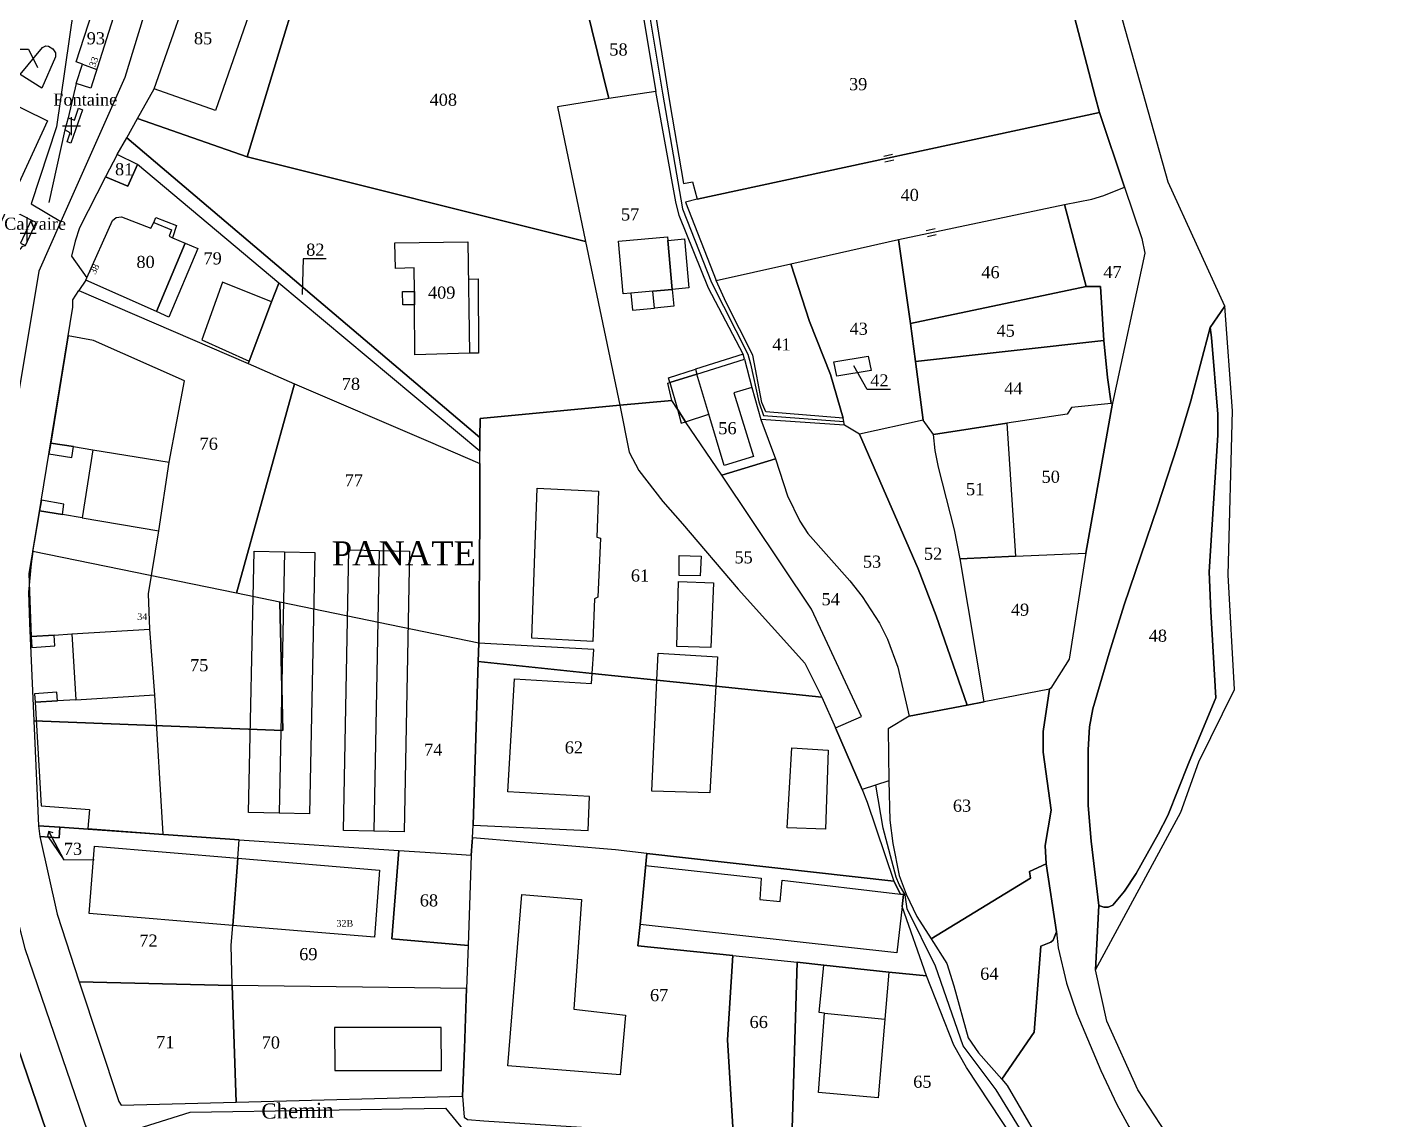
# Model space of a CAD drawing. Extents: x 1206848 to 1207690, y 6153902 to 6154624.
# Drawn here: x 1207353.8 to 1207580.2, y 6154155.1 to 6154335.7 of the extents above; entities that cross this region are included whole.
import ezdxf

# ---------------------------------------------------------------- set-up
doc = ezdxf.new("R2010")
doc.units = 0
doc.linetypes.add('CONTINU', pattern=[0])
doc.layers.get('0').update_dxf_attribs({"linetype": 'CONTINU'})
for name, color, linetype in [('1LIEUDIT', 7, 'CONTINU'), ('1PARCELLE', 7, 'CONTINU'), ('1SECTION', 7, 'CONTINU'), ('1SUBDSECT', 7, 'CONTINU'), ('1TRONFLUV', 7, 'CONTINU'), ('1TROUPARCELLE', 7, 'CONTINU'), ('1ZONCOMM', 7, 'CONTINU'), ('3BATIDUR', 7, 'CONTINU'), ('3BATILEGER', 7, 'CONTINU'), ('3CALVAIRE', 7, 'CONTINU'), ('3FISCLINE', 7, 'CONTINUOUS'), ('3FISCLINETEX', 7, 'CONTINUOUS'), ('3FLECHEPAR', 7, 'CONTINU'), ('3LIEUDITTEX', 7, 'CONTINU'), ('3MURMI', 7, 'CONTINU'), ('3NUMVOIE', 7, 'CONTINU'), ('3PARCELLETEX', 7, 'CONTINU'), ('3SENTIER', 7, 'CONTINU'), ('3SENTIERTEX', 7, 'CONTINU'), ('3TOPOLINE', 7, 'CONTINU'), ('3ZONCOMMTEX', 7, 'CONTINU')]:
    doc.layers.add(name, color=color, linetype=linetype)
doc.styles.get("Standard").update_dxf_attribs({"font": 'Times New Roman'})

# ---------------------------------------------------------------- blocks, each defined once
blk = doc.blocks.new('DETATOPO')
for points in [[(-1.5, 0), (1.5, 0)], [(0, -1.5), (0, 1.5)]]:
    blk.add_lwpolyline(points)
blk = doc.blocks.new('MURMI')
for p, q in [((-0.75, 0.5), (0.75, 0.5)), ((-0.75, -0.5), (0.75, -0.5))]:
    blk.add_line(p, q)

msp = doc.modelspace()

# ---------------------------------------------------------------- linework, layer by layer
at = {"layer": '1LIEUDIT'}
for points in [[(1207543.01, 6154151.44), (1207537.41, 6154160.02), (1207532.27, 6154171.38), (1207530.41, 6154179.86), (1207544.51, 6154205.92), (1207547.48, 6154214.25), (1207553.36, 6154226.24), (1207552.35, 6154245.16), (1207553.06, 6154272.31), (1207551.75, 6154289.59), (1207542.43, 6154310.09), (1207533.02, 6154343.46)], [(1207360.4, 6154143), (1207356.17, 6154155.43), (1207346.54, 6154183.34)], [(1207346.54, 6154183.34), (1207356.17, 6154155.43), (1207360.4, 6154143)]]:
    msp.add_lwpolyline(points, dxfattribs=at)
at = {"layer": '1PARCELLE'}
for points in [[(1207449.9, 6154323.89), (1207441.44, 6154322.55), (1207446.04, 6154300.28), (1207390.1, 6154314.26), (1207399.03, 6154343.63), (1207389.1, 6154347.1), (1207389.4, 6154349.42), (1207426.68, 6154342.54), (1207437.6, 6154338.3), (1207446.14, 6154339.15), (1207449.9, 6154323.89)], [(1207389.1, 6154347.1), (1207399.03, 6154343.63), (1207390.1, 6154314.26), (1207371.96, 6154320.62), (1207374.75, 6154325.5), (1207382.31, 6154347.07), (1207384.34, 6154346.39), (1207388.83, 6154345.73), (1207389.1, 6154347.1)], [(1207523.76, 6154342.93), (1207519.75, 6154342.75), (1207510.16, 6154342.91), (1207509.78, 6154342.38), (1207502.93, 6154342.17), (1207491.98, 6154341.7), (1207492.36, 6154338.58), (1207487.02, 6154338.88), (1207486.78, 6154341.5), (1207469.87, 6154340.87), (1207463.17, 6154340.03), (1207458.32, 6154339.44), (1207457.36, 6154339.51), (1207459.98, 6154323.09), (1207462.25, 6154309.87), (1207463.77, 6154310.12), (1207464.5, 6154307.25), (1207531.05, 6154321.58), (1207530.31, 6154324.22), (1207526.53, 6154338.85), (1207523.76, 6154342.93)], [(1207364.27, 6154325.61), (1207361.84, 6154326.4), (1207362.88, 6154329.59), (1207361.81, 6154329.98), (1207364.52, 6154338.29), (1207367.94, 6154337.26), (1207364.27, 6154325.61)], [(1207457.7, 6154325.09), (1207449.9, 6154323.89), (1207446.14, 6154339.15), (1207455.45, 6154338.55), (1207457.7, 6154325.09)], [(1207358.41, 6154330.78), (1207356.16, 6154325.62), (1207352.57, 6154327.9), (1207356.24, 6154332.37), (1207356.81, 6154332.62), (1207357.26, 6154332.59), (1207357.96, 6154332.1), (1207358.39, 6154331.46), (1207358.41, 6154330.78)], [(1207350.46, 6154305.87), (1207344.96, 6154308.47), (1207341.2, 6154310.04), (1207339.03, 6154310.94), (1207341.29, 6154313.93), (1207338.71, 6154314.99), (1207340.21, 6154316.28), (1207339.32, 6154317.52), (1207343.91, 6154321.1), (1207344.11, 6154320.91), (1207347.32, 6154324.99), (1207348.34, 6154324.51), (1207349.12, 6154324.12), (1207357.08, 6154320.24), (1207350.46, 6154305.87)], [(1207460.31, 6154274.02), (1207459.69, 6154276.86), (1207459.98, 6154276.95), (1207464.47, 6154278.36), (1207472.32, 6154280.81), (1207472.1, 6154281.63), (1207466.4, 6154292.59), (1207461.57, 6154304.56), (1207460.99, 6154306.86), (1207457.7, 6154325.09), (1207449.9, 6154323.89), (1207441.44, 6154322.55), (1207446.04, 6154300.28), (1207451.74, 6154273.24), (1207460.31, 6154274.02)], [(1207446.04, 6154300.28), (1207451.74, 6154273.24), (1207428.63, 6154271), (1207428.61, 6154267.9), (1207370.19, 6154317.43), (1207371.96, 6154320.62), (1207390.1, 6154314.26), (1207446.04, 6154300.28)], [(1207531.05, 6154321.58), (1207464.5, 6154307.25), (1207462.59, 6154306.78), (1207467.67, 6154293.84), (1207479.99, 6154296.58), (1207497.79, 6154300.62), (1207525.28, 6154306.4), (1207529.78, 6154307.3), (1207531.76, 6154307.88), (1207535.2, 6154309.26), (1207531.05, 6154321.58)], [(1207370.19, 6154317.43), (1207428.61, 6154267.9), (1207428.59, 6154265.63), (1207395.35, 6154293.41), (1207371.98, 6154313), (1207368.6, 6154314.64), (1207370.19, 6154317.43)], [(1207371.98, 6154313), (1207368.6, 6154314.64), (1207366.66, 6154310.98), (1207370.39, 6154309.44), (1207371.98, 6154313)], [(1207395.35, 6154293.41), (1207371.98, 6154313), (1207370.39, 6154309.44), (1207366.66, 6154310.98), (1207362.41, 6154302.53), (1207361.65, 6154300.33), (1207361.05, 6154297.86), (1207363.6, 6154294.25), (1207367.86, 6154303.77), (1207368.43, 6154304.24), (1207369.31, 6154304.35), (1207374.17, 6154302.48), (1207374.67, 6154303.44), (1207375.02, 6154304.27), (1207378.41, 6154302.91), (1207377.79, 6154300.91), (1207379.87, 6154300.02), (1207375.12, 6154288.69), (1207363.43, 6154293.86), (1207362.25, 6154292.16), (1207390.26, 6154280.09), (1207390.43, 6154280.51), (1207394.14, 6154290.31), (1207395.35, 6154293.41)], [(1207525.28, 6154306.4), (1207529.78, 6154307.3), (1207531.76, 6154307.88), (1207535.2, 6154309.26), (1207538.06, 6154300.79), (1207538.55, 6154298.34), (1207533.2, 6154273.53), (1207533, 6154273.51), (1207532.4, 6154277.79), (1207531.79, 6154283.91), (1207531.2, 6154292.82), (1207528.87, 6154292.85), (1207525.28, 6154306.4)], [(1207328.56, 6154294.66), (1207347.49, 6154286.17), (1207348.04, 6154289.64), (1207348.5, 6154291.51), (1207349.86, 6154294.93), (1207351.49, 6154297.75), (1207353.01, 6154299.49), (1207353.45, 6154299.62), (1207355.22, 6154303.43), (1207354.4, 6154303.82), (1207350.46, 6154305.87), (1207343.88, 6154291.58), (1207334.33, 6154295.87), (1207336.88, 6154301.18), (1207334.16, 6154302.31), (1207334.02, 6154301.97), (1207333.3, 6154302.29), (1207332.39, 6154302.99), (1207328.56, 6154294.66)], [(1207363.6, 6154294.25), (1207367.86, 6154303.77), (1207368.43, 6154304.24), (1207369.31, 6154304.35), (1207374.17, 6154302.48), (1207374.67, 6154303.44), (1207375.02, 6154304.27), (1207378.41, 6154302.91), (1207377.79, 6154300.91), (1207379.87, 6154300.02), (1207375.12, 6154288.69), (1207363.43, 6154293.86), (1207363.6, 6154294.25)], [(1207497.79, 6154300.62), (1207525.28, 6154306.4), (1207528.87, 6154292.85), (1207499.77, 6154286.72), (1207497.79, 6154300.62)], [(1207488.89, 6154269.9), (1207488.69, 6154271.1), (1207486.58, 6154278.27), (1207483.09, 6154287.08), (1207479.99, 6154296.58), (1207497.79, 6154300.62), (1207499.77, 6154286.72), (1207500.6, 6154280.46), (1207501.91, 6154270.77), (1207491.38, 6154268.44), (1207488.89, 6154269.9)], [(1207467.67, 6154293.84), (1207479.99, 6154296.58), (1207483.09, 6154287.08), (1207486.58, 6154278.27), (1207488.69, 6154271.1), (1207475.85, 6154272.1), (1207475.23, 6154273.64), (1207473.75, 6154281.48), (1207469.34, 6154290.22), (1207467.67, 6154293.84)], [(1207428.59, 6154265.63), (1207395.35, 6154293.41), (1207394.14, 6154290.31), (1207390.43, 6154280.51), (1207390.26, 6154280.09), (1207397.91, 6154276.77), (1207420.04, 6154267.29), (1207428.58, 6154263.57), (1207428.59, 6154265.63)], [(1207362.25, 6154292.16), (1207390.26, 6154280.09), (1207397.91, 6154276.77), (1207388.32, 6154242.16), (1207354.66, 6154249.02), (1207356.06, 6154257.36), (1207361.29, 6154289.41), (1207361.3, 6154290.64), (1207362.25, 6154292.16)], [(1207528.87, 6154292.85), (1207531.2, 6154292.82), (1207531.79, 6154283.91), (1207500.6, 6154280.46), (1207499.77, 6154286.72), (1207528.87, 6154292.85)], [(1207531.79, 6154283.91), (1207532.4, 6154277.79), (1207533, 6154273.51), (1207526.42, 6154272.82), (1207525.73, 6154271.76), (1207515.72, 6154270.23), (1207503.58, 6154268.38), (1207501.91, 6154270.77), (1207500.6, 6154280.46), (1207531.79, 6154283.91)], [(1207549.56, 6154284.42), (1207549.34, 6154286.07), (1207546.16, 6154273.95), (1207543.91, 6154266.38), (1207540.62, 6154256.41), (1207535.14, 6154240.21), (1207532.66, 6154232.2), (1207529.93, 6154223.02), (1207529.4, 6154220.05), (1207529.2, 6154216.27), (1207529.16, 6154207.07), (1207529.65, 6154201.15), (1207530.95, 6154190.53), (1207531.74, 6154190.26), (1207532.49, 6154190.26), (1207533.27, 6154190.55), (1207535.19, 6154192.86), (1207537.09, 6154195.8), (1207540.75, 6154202.32), (1207542.36, 6154205.41), (1207545.74, 6154214.01), (1207550.3, 6154224.84), (1207549.44, 6154239.12), (1207549.2, 6154245.68), (1207550.63, 6154268.25), (1207550.61, 6154271.72), (1207549.56, 6154284.42)], [(1207460.31, 6154274.02), (1207459.69, 6154276.86), (1207459.98, 6154276.95), (1207464.47, 6154278.36), (1207472.32, 6154280.81), (1207473.58, 6154276.12), (1207475.07, 6154270.85), (1207477.49, 6154264.36), (1207468.62, 6154261.64), (1207462.61, 6154270.49), (1207461.25, 6154272.58), (1207460.31, 6154274.02)], [(1207493.29, 6154278.93), (1207487.63, 6154278.01), (1207487.13, 6154280.39), (1207492.82, 6154281.31), (1207493.29, 6154278.93)], [(1207397.91, 6154276.77), (1207420.04, 6154267.29), (1207428.58, 6154263.57), (1207428.6, 6154254.49), (1207428.42, 6154233.89), (1207395.53, 6154240.67), (1207388.32, 6154242.16), (1207397.91, 6154276.77)], [(1207451.74, 6154273.24), (1207453.27, 6154265.46), (1207454.9, 6154262.43), (1207458.85, 6154257.31), (1207462.11, 6154253.61), (1207471.31, 6154242.78), (1207482.35, 6154230.58), (1207485.15, 6154224.96), (1207467.6, 6154226.78), (1207457.87, 6154227.78), (1207447.16, 6154228.89), (1207428.32, 6154230.83), (1207428.42, 6154233.89), (1207428.6, 6154254.49), (1207428.58, 6154263.57), (1207428.59, 6154265.63), (1207428.61, 6154267.9), (1207428.63, 6154271), (1207451.74, 6154273.24)], [(1207460.31, 6154274.02), (1207451.74, 6154273.24), (1207453.27, 6154265.46), (1207454.9, 6154262.43), (1207458.85, 6154257.31), (1207462.11, 6154253.61), (1207471.31, 6154242.78), (1207482.35, 6154230.58), (1207485.15, 6154224.96), (1207487.41, 6154219.91), (1207491.68, 6154221.77), (1207483.42, 6154239.49), (1207468.62, 6154261.64), (1207462.61, 6154270.49), (1207461.25, 6154272.58), (1207460.31, 6154274.02)], [(1207533.2, 6154273.53), (1207533, 6154273.51), (1207526.42, 6154272.82), (1207525.73, 6154271.76), (1207515.72, 6154270.23), (1207517.15, 6154248.24), (1207528.78, 6154248.74), (1207533.2, 6154273.53)], [(1207491.38, 6154268.44), (1207488.89, 6154269.9), (1207475.07, 6154270.85), (1207477.49, 6154264.36), (1207479.46, 6154258.21), (1207481.5, 6154254.07), (1207482.83, 6154251.99), (1207489.76, 6154244.18), (1207491.83, 6154241.62), (1207494.68, 6154237.21), (1207496, 6154234.55), (1207497.71, 6154229.91), (1207499.57, 6154221.8), (1207509.18, 6154223.62), (1207504.04, 6154238.42), (1207501.05, 6154246.18), (1207491.38, 6154268.44)], [(1207501.91, 6154270.77), (1207491.38, 6154268.44), (1207501.05, 6154246.18), (1207504.04, 6154238.42), (1207509.18, 6154223.62), (1207512, 6154224.17), (1207508.03, 6154247.81), (1207507.08, 6154252.63), (1207504.43, 6154262.95), (1207503.87, 6154265.75), (1207503.58, 6154268.38), (1207501.91, 6154270.77)], [(1207517.15, 6154248.24), (1207508.03, 6154247.81), (1207507.08, 6154252.63), (1207504.43, 6154262.95), (1207503.87, 6154265.75), (1207503.58, 6154268.38), (1207515.72, 6154270.23), (1207517.15, 6154248.24)], [(1207499.57, 6154221.8), (1207496.1, 6154219.71), (1207496.22, 6154211.14), (1207491.82, 6154209.68), (1207487.41, 6154219.91), (1207491.68, 6154221.77), (1207483.42, 6154239.49), (1207468.62, 6154261.64), (1207477.49, 6154264.36), (1207479.46, 6154258.21), (1207481.5, 6154254.07), (1207482.83, 6154251.99), (1207489.76, 6154244.18), (1207491.83, 6154241.62), (1207494.68, 6154237.21), (1207496, 6154234.55), (1207497.71, 6154229.91), (1207499.57, 6154221.8)], [(1207395.53, 6154240.67), (1207388.32, 6154242.16), (1207354.66, 6154249.02), (1207354.37, 6154247), (1207353.96, 6154242.31), (1207354.11, 6154237.21), (1207354.86, 6154221.06), (1207396.03, 6154219.42), (1207395.53, 6154240.67)], [(1207522.77, 6154226.25), (1207512, 6154224.17), (1207508.03, 6154247.81), (1207517.15, 6154248.24), (1207528.78, 6154248.74), (1207526.06, 6154231.23), (1207523, 6154226.43), (1207522.77, 6154226.25)], [(1207427.35, 6154201.72), (1207427.46, 6154203.78), (1207428.32, 6154230.83), (1207428.42, 6154233.89), (1207395.53, 6154240.67), (1207396.03, 6154219.42), (1207354.86, 6154221.06), (1207355.58, 6154203.69), (1207359.15, 6154203.44), (1207388.77, 6154201.35), (1207415.21, 6154199.6), (1207424.71, 6154198.99), (1207427.14, 6154198.83), (1207427.3, 6154201.04), (1207427.35, 6154201.72)], [(1207487.41, 6154219.91), (1207491.82, 6154209.68), (1207492.64, 6154207.61), (1207497.03, 6154194.56), (1207456.19, 6154199.11), (1207451.02, 6154199.69), (1207427.35, 6154201.72), (1207427.46, 6154203.78), (1207428.32, 6154230.83), (1207447.16, 6154228.89), (1207457.87, 6154227.78), (1207467.6, 6154226.78), (1207485.15, 6154224.96), (1207487.41, 6154219.91)], [(1207503.21, 6154184.99), (1207519.62, 6154195.05), (1207519.5, 6154196.14), (1207522.21, 6154197.43), (1207522.04, 6154200.43), (1207523.03, 6154206.29), (1207521.76, 6154215.88), (1207521.75, 6154219.28), (1207522.77, 6154226.25), (1207512, 6154224.17), (1207509.18, 6154223.62), (1207499.57, 6154221.8), (1207496.1, 6154219.71), (1207496.22, 6154211.14), (1207496.39, 6154204.6), (1207496.89, 6154200.77), (1207497.95, 6154195.46), (1207499.09, 6154192.39), (1207500.85, 6154188.71), (1207503.21, 6154184.99)], [(1207359.15, 6154203.44), (1207355.58, 6154203.69), (1207355.82, 6154201.93), (1207359.04, 6154201.69), (1207359.15, 6154203.44)], [(1207387.62, 6154177.31), (1207387.49, 6154183.96), (1207387.73, 6154187.23), (1207388.54, 6154198.34), (1207388.77, 6154201.35), (1207359.15, 6154203.44), (1207359.04, 6154201.69), (1207355.82, 6154201.93), (1207358.68, 6154189.1), (1207362.31, 6154177.88), (1207387.62, 6154177.31)], [(1207426.39, 6154176.78), (1207387.62, 6154177.31), (1207387.49, 6154183.96), (1207387.73, 6154187.23), (1207388.54, 6154198.34), (1207388.77, 6154201.35), (1207415.21, 6154199.6), (1207414.01, 6154184.99), (1207426.65, 6154183.93), (1207426.39, 6154176.78)], [(1207456.19, 6154199.11), (1207451.02, 6154199.69), (1207427.35, 6154201.72), (1207427.3, 6154201.04), (1207427.14, 6154198.83), (1207426.65, 6154183.93), (1207426.39, 6154176.78), (1207426.07, 6154166.9), (1207425.71, 6154159), (1207425.98, 6154155.5), (1207426.53, 6154155.14), (1207429.22, 6154154.93), (1207451.33, 6154153.51), (1207470.52, 6154152.09), (1207469.55, 6154168.29), (1207470.42, 6154182.23), (1207454.73, 6154183.85), (1207455.07, 6154187.36), (1207456.19, 6154199.11)], [(1207427.14, 6154198.83), (1207426.65, 6154183.93), (1207414.01, 6154184.99), (1207415.21, 6154199.6), (1207424.71, 6154198.99), (1207427.14, 6154198.83)], [(1207497.03, 6154194.56), (1207456.19, 6154199.11), (1207455.07, 6154187.36), (1207454.73, 6154183.85), (1207470.42, 6154182.23), (1207469.55, 6154168.29), (1207470.52, 6154152.09), (1207480.1, 6154149.95), (1207481.04, 6154181.13), (1207485.45, 6154180.67), (1207496.21, 6154179.49), (1207502.47, 6154178.88), (1207498.43, 6154190.36), (1207498.66, 6154192.33), (1207498.13, 6154192.39), (1207497.03, 6154194.56)], [(1207503.21, 6154184.99), (1207505.8, 6154180.91), (1207506.94, 6154177.25), (1207509.33, 6154168.65), (1207511.04, 6154166.16), (1207514.9, 6154161.8), (1207520.27, 6154169.58), (1207521.34, 6154183.79), (1207522.98, 6154184.43), (1207523.39, 6154184.79), (1207523.92, 6154186.17), (1207522.21, 6154197.43), (1207519.5, 6154196.14), (1207519.62, 6154195.05), (1207503.21, 6154184.99)], [(1207502.47, 6154178.88), (1207496.21, 6154179.49), (1207485.45, 6154180.67), (1207481.04, 6154181.13), (1207480.1, 6154149.95), (1207520.54, 6154146.39), (1207509.06, 6154163.73), (1207506.96, 6154167.43), (1207502.47, 6154178.88)], [(1207388.28, 6154158.03), (1207387.62, 6154177.31), (1207362.31, 6154177.88), (1207368.87, 6154158.13), (1207369.27, 6154157.53), (1207388.28, 6154158.03)], [(1207388.28, 6154158.03), (1207425.71, 6154159), (1207426.07, 6154166.9), (1207426.39, 6154176.78), (1207387.62, 6154177.31), (1207388.28, 6154158.03)]]:
    msp.add_lwpolyline(points, close=True, dxfattribs=at)
msp.add_lwpolyline([(1207346.54, 6154183.34), (1207356.17, 6154155.43), (1207360.4, 6154143), (1207373.54, 6154104.46), (1207373.3, 6154103.89), (1207367.2, 6154096.39), (1207359.07, 6154086.21), (1207350.15, 6154090.81)], dxfattribs=at)
at = {"layer": '1SECTION'}
msp.add_lwpolyline([(1207543.01, 6154151.44), (1207537.41, 6154160.02), (1207532.27, 6154171.38), (1207530.41, 6154179.86), (1207544.51, 6154205.92), (1207547.48, 6154214.25), (1207553.36, 6154226.24), (1207552.35, 6154245.16), (1207553.06, 6154272.31), (1207551.75, 6154289.59), (1207542.43, 6154310.09), (1207533.02, 6154343.46)], dxfattribs=at)
at = {"layer": '1SUBDSECT'}
msp.add_lwpolyline([(1207543.01, 6154151.44), (1207537.41, 6154160.02), (1207532.27, 6154171.38), (1207530.41, 6154179.86), (1207544.51, 6154205.92), (1207547.48, 6154214.25), (1207553.36, 6154226.24), (1207552.35, 6154245.16), (1207553.06, 6154272.31), (1207551.75, 6154289.59), (1207542.43, 6154310.09), (1207533.02, 6154343.46)], dxfattribs=at)
at = {"layer": '1TRONFLUV'}
for points in [[(1207543.01, 6154151.44), (1207537.41, 6154160.02), (1207532.27, 6154171.38), (1207530.41, 6154179.86), (1207530.95, 6154190.53), (1207529.65, 6154201.15), (1207529.16, 6154207.07), (1207529.2, 6154216.27), (1207529.4, 6154220.05), (1207529.93, 6154223.02), (1207532.66, 6154232.2), (1207535.14, 6154240.21), (1207540.62, 6154256.41), (1207543.91, 6154266.38), (1207546.16, 6154273.95), (1207549.34, 6154286.07), (1207551.75, 6154289.59), (1207542.43, 6154310.09), (1207533.02, 6154343.46)], [(1207526.53, 6154338.85), (1207530.31, 6154324.22), (1207531.05, 6154321.58), (1207535.2, 6154309.26), (1207538.06, 6154300.79), (1207538.55, 6154298.34), (1207533.2, 6154273.53), (1207528.78, 6154248.74), (1207526.06, 6154231.23), (1207523, 6154226.43), (1207522.77, 6154226.25), (1207521.75, 6154219.28), (1207521.76, 6154215.88), (1207523.03, 6154206.29), (1207522.04, 6154200.43), (1207522.21, 6154197.43), (1207523.92, 6154186.17), (1207523.39, 6154184.79), (1207522.98, 6154184.43), (1207521.34, 6154183.79), (1207520.27, 6154169.58), (1207514.9, 6154161.8), (1207514.9, 6154161.8), (1207515.78, 6154160.76), (1207523.23, 6154147.96)]]:
    msp.add_lwpolyline(points, dxfattribs=at)
msp.add_lwpolyline([(1207549.34, 6154286.07), (1207549.56, 6154284.42), (1207550.61, 6154271.72), (1207550.63, 6154268.25), (1207549.2, 6154245.68), (1207549.44, 6154239.12), (1207550.3, 6154224.84), (1207545.74, 6154214.01), (1207542.36, 6154205.41), (1207540.75, 6154202.32), (1207537.09, 6154195.8), (1207535.19, 6154192.86), (1207533.27, 6154190.55), (1207532.49, 6154190.26), (1207531.74, 6154190.26), (1207530.95, 6154190.53), (1207530.41, 6154179.86), (1207544.51, 6154205.92), (1207547.48, 6154214.25), (1207553.36, 6154226.24), (1207552.35, 6154245.16), (1207553.06, 6154272.31), (1207551.75, 6154289.59), (1207549.34, 6154286.07)], close=True, dxfattribs=at)
at = {"layer": '1TROUPARCELLE'}
msp.add_lwpolyline([(1207487.13, 6154280.39), (1207492.82, 6154281.31), (1207493.29, 6154278.93), (1207487.63, 6154278.01), (1207487.13, 6154280.39)], close=True, dxfattribs=at)
at = {"layer": '1ZONCOMM'}
for points in [[(1207313.57, 6154533.17), (1207323.45, 6154503.86), (1207329.24, 6154484.22), (1207347.3, 6154435.13), (1207354.47, 6154411.25), (1207356.71, 6154391.05), (1207358.36, 6154384.66), (1207360.78, 6154379.33), (1207365.43, 6154371.22), (1207368.52, 6154361.12), (1207365.61, 6154341.87), (1207361.38, 6154338.66), (1207358.59, 6154319.22), (1207354.38, 6154306.51), (1207359.3, 6154303.56)], [(1207377.27, 6154351.59), (1207369.9, 6154327.39), (1207359.3, 6154303.56), (1207355.67, 6154295.4), (1207347.26, 6154245.32), (1207350.01, 6154196.48), (1207353.32, 6154183.42), (1207364.39, 6154151.2), (1207382.96, 6154098.43), (1207410.07, 6154017.19), (1207414.97, 6154004), (1207421.66, 6153985.8), (1207428, 6153968.4), (1207434.18, 6153950.58)], [(1207377.27, 6154351.59), (1207385.38, 6154350.91), (1207414.22, 6154345.6), (1207427.16, 6154343.05), (1207437.76, 6154339), (1207446.18, 6154339.8), (1207456.44, 6154339.04), (1207458.8, 6154324.79), (1207462.12, 6154305.7), (1207466.9, 6154293.49), (1207472.9, 6154281.65), (1207473.34, 6154280.07), (1207474.71, 6154273.8), (1207475.47, 6154271.53), (1207488.79, 6154270.51)], [(1207364.39, 6154151.2), (1207380.66, 6154156.35), (1207422.9, 6154157), (1207425.91, 6154153.32), (1207470.27, 6154150.77), (1207475.9, 6154149.5), (1207480.87, 6154148.93), (1207488.49, 6154148.49), (1207523.17, 6154145.05), (1207513.95, 6154160.07), (1207508.48, 6154167.32), (1207503.92, 6154180.46), (1207499.24, 6154189.97), (1207498.92, 6154192.27), (1207497.91, 6154194), (1207497.44, 6154195.19), (1207495.29, 6154203.3), (1207494.05, 6154210.42)]]:
    msp.add_lwpolyline(points, dxfattribs=at)
at = {"layer": '3BATIDUR'}
for points in [[(1207374.75, 6154325.5), (1207382.31, 6154347.07), (1207384.34, 6154346.39), (1207392.42, 6154343.66), (1207384.9, 6154321.93), (1207374.75, 6154325.5)], [(1207361.84, 6154326.4), (1207362.88, 6154329.59), (1207361.81, 6154329.98), (1207364.52, 6154338.29), (1207367.94, 6154337.26), (1207364.27, 6154325.61), (1207361.84, 6154326.4)], [(1207341.2, 6154310.04), (1207344.9, 6154318.11), (1207349.12, 6154324.12), (1207357.08, 6154320.24), (1207350.46, 6154305.87), (1207344.96, 6154308.47), (1207341.2, 6154310.04)], [(1207374.67, 6154303.44), (1207377.58, 6154302.23), (1207377.2, 6154301.16), (1207377.79, 6154300.91), (1207379.87, 6154300.02), (1207375.12, 6154288.69), (1207363.43, 6154293.86), (1207363.6, 6154294.25), (1207367.86, 6154303.77), (1207368.43, 6154304.24), (1207369.31, 6154304.35), (1207374.17, 6154302.48), (1207374.67, 6154303.44)], [(1207417.83, 6154281.57), (1207417.78, 6154289.81), (1207417.76, 6154292.02), (1207417.74, 6154295.91), (1207414.62, 6154295.83), (1207414.54, 6154300.06), (1207426.62, 6154300.22), (1207426.9, 6154281.8), (1207417.83, 6154281.57)], [(1207457.2, 6154292.07), (1207453.53, 6154291.73), (1207452.29, 6154291.62), (1207451.49, 6154300.32), (1207459.6, 6154301.05), (1207459.66, 6154300.43), (1207460.39, 6154292.37), (1207457.2, 6154292.07)], [(1207379.73, 6154277.25), (1207364.72, 6154283.91), (1207360.51, 6154284.66), (1207357.63, 6154266.96), (1207361.4, 6154266.38), (1207364.59, 6154265.85), (1207362.81, 6154254.6), (1207359.55, 6154255.15), (1207355.79, 6154255.75), (1207353.99, 6154245.41), (1207354.41, 6154234.99), (1207358.21, 6154235.22), (1207361.11, 6154235.4), (1207361.78, 6154224.53), (1207358.74, 6154224.35), (1207355.04, 6154224.11), (1207356.04, 6154206.98), (1207364.02, 6154206.4), (1207363.79, 6154203.25), (1207376.24, 6154202.32), (1207374.86, 6154225.34), (1207374.02, 6154236.19), (1207373.81, 6154242.02), (1207375.52, 6154252.46), (1207377.21, 6154263.8), (1207379.73, 6154277.25)], [(1207464.24, 6154279.15), (1207464.47, 6154278.36), (1207472.32, 6154280.81), (1207472.1, 6154281.63), (1207464.24, 6154279.15)], [(1207466.45, 6154271.71), (1207464.47, 6154278.36), (1207472.32, 6154280.81), (1207473.58, 6154276.12), (1207470.58, 6154275.24), (1207473.84, 6154264.72), (1207468.98, 6154263.23), (1207466.45, 6154271.71)], [(1207437.17, 6154234.71), (1207438.09, 6154259.51), (1207448.2, 6154258.99), (1207447.93, 6154251.4), (1207448.56, 6154251.23), (1207448.11, 6154241.46), (1207447.56, 6154241.22), (1207447.25, 6154234.15), (1207437.17, 6154234.71)], [(1207461.52, 6154245.09), (1207461.56, 6154248.38), (1207465.16, 6154248.25), (1207465.04, 6154244.99), (1207461.52, 6154245.09)], [(1207461.16, 6154233.32), (1207461.45, 6154244.05), (1207467.21, 6154243.88), (1207466.77, 6154233.15), (1207461.16, 6154233.32)], [(1207447.16, 6154228.89), (1207447.42, 6154232.83), (1207428.42, 6154233.89), (1207428.32, 6154230.83), (1207447.16, 6154228.89)], [(1207467.6, 6154226.78), (1207457.87, 6154227.78), (1207458.06, 6154232.21), (1207467.86, 6154231.62), (1207467.6, 6154226.78)], [(1207447.16, 6154228.89), (1207428.32, 6154230.83), (1207427.46, 6154203.78), (1207446.47, 6154202.91), (1207446.73, 6154208.54), (1207433.21, 6154209.3), (1207434.3, 6154227.96), (1207447.05, 6154227.2), (1207447.16, 6154228.89)], [(1207457.02, 6154209.42), (1207457.87, 6154227.78), (1207467.6, 6154226.78), (1207466.63, 6154209.12), (1207457.02, 6154209.42)], [(1207479.39, 6154203.38), (1207480.15, 6154216.56), (1207486.21, 6154216.19), (1207485.74, 6154203.11), (1207479.39, 6154203.38)], [(1207363.99, 6154189.22), (1207364.85, 6154200.34), (1207388.54, 6154198.34), (1207387.73, 6154187.23), (1207363.99, 6154189.22)], [(1207387.73, 6154187.23), (1207388.54, 6154198.34), (1207411.99, 6154196.38), (1207411.15, 6154185.27), (1207387.73, 6154187.23)], [(1207455.07, 6154187.36), (1207456.19, 6154199.11), (1207497.03, 6154194.56), (1207498.13, 6154192.39), (1207498.66, 6154192.33), (1207498.43, 6154190.36), (1207497.56, 6154182.67), (1207455.07, 6154187.36)], [(1207433.2, 6154164.02), (1207435.55, 6154192.34), (1207445.38, 6154191.5), (1207444.15, 6154173.38), (1207452.65, 6154172.38), (1207451.8, 6154162.55), (1207433.2, 6154164.02)], [(1207485.45, 6154180.67), (1207496.21, 6154179.49), (1207494.46, 6154158.71), (1207484.61, 6154159.6), (1207485.58, 6154172.7), (1207484.67, 6154172.83), (1207485.45, 6154180.67)], [(1207422.2, 6154170.37), (1207404.56, 6154170.35), (1207404.58, 6154163.23), (1207422.22, 6154163.26), (1207422.2, 6154170.37)]]:
    msp.add_lwpolyline(points, close=True, dxfattribs=at)
at = {"layer": '3BATILEGER'}
for points in [[(1207375.12, 6154288.69), (1207379.87, 6154300.02), (1207381.95, 6154299.13), (1207377.16, 6154287.78), (1207375.12, 6154288.69)], [(1207460.39, 6154292.37), (1207459.66, 6154300.43), (1207462.44, 6154300.72), (1207463.14, 6154292.61), (1207460.39, 6154292.37)], [(1207390.43, 6154280.51), (1207394.14, 6154290.31), (1207386.03, 6154293.56), (1207382.63, 6154284.03), (1207390.43, 6154280.51)], [(1207417.76, 6154292.02), (1207417.78, 6154289.81), (1207415.85, 6154289.79), (1207415.82, 6154292), (1207417.76, 6154292.02)], [(1207457.45, 6154289.28), (1207457.2, 6154292.07), (1207453.53, 6154291.73), (1207453.82, 6154288.93), (1207457.45, 6154289.28)], [(1207457.2, 6154292.07), (1207460.39, 6154292.37), (1207460.65, 6154289.58), (1207457.45, 6154289.28), (1207457.2, 6154292.07)], [(1207464.24, 6154279.15), (1207464.47, 6154278.36), (1207459.98, 6154276.95), (1207459.76, 6154277.74), (1207464.24, 6154279.15)], [(1207466.45, 6154271.71), (1207464.47, 6154278.36), (1207459.98, 6154276.95), (1207461.25, 6154272.58), (1207462.61, 6154270.49), (1207466.45, 6154271.71)], [(1207462.61, 6154270.49), (1207461.25, 6154272.58), (1207461.9, 6154270.27), (1207462.61, 6154270.49)], [(1207357.63, 6154266.96), (1207357.34, 6154265.19), (1207361.13, 6154264.57), (1207361.4, 6154266.38), (1207357.63, 6154266.96)], [(1207356.1, 6154257.53), (1207355.79, 6154255.75), (1207359.55, 6154255.15), (1207359.82, 6154256.84), (1207356.1, 6154257.53)], [(1207354.41, 6154234.99), (1207354.51, 6154233.19), (1207358.32, 6154233.42), (1207358.21, 6154235.22), (1207354.41, 6154234.99)], [(1207354.96, 6154225.53), (1207355.04, 6154224.11), (1207358.74, 6154224.35), (1207358.66, 6154225.77), (1207354.96, 6154225.53)]]:
    msp.add_lwpolyline(points, close=True, dxfattribs=at)
at = {"layer": '3FISCLINE'}
for points in [[(1207362.88, 6154329.59), (1207365.25, 6154328.72)], [(1207354.4, 6154303.82), (1207352.63, 6154300.02), (1207353.45, 6154299.62)], [(1207426.71, 6154294.06), (1207428.33, 6154294.1), (1207428.37, 6154281.84), (1207426.9, 6154281.8)], [(1207455.99, 6154197.12), (1207475.11, 6154195.05), (1207474.88, 6154191.53), (1207478.22, 6154191.17), (1207478.57, 6154194.69), (1207498.13, 6154192.39)], [(1207523.92, 6154186.17), (1207524.23, 6154183.53), (1207525.6, 6154177.69), (1207527.31, 6154172.64), (1207531.25, 6154163.26), (1207533.93, 6154157.6), (1207535.89, 6154154.01), (1207537.93, 6154150.83), (1207539.67, 6154148.78), (1207541.03, 6154147.48), (1207543.68, 6154144.58), (1207545.53, 6154142.98), (1207549.94, 6154139.58), (1207554.55, 6154136.2), (1207557.84, 6154134.75), (1207559.84, 6154134.2), (1207562.52, 6154133.79), (1207570.28, 6154132.17), (1207576.46, 6154130.9), (1207580.18, 6154129.91)], [(1207470.42, 6154182.23), (1207481.04, 6154181.13)], [(1207485.58, 6154172.7), (1207495.55, 6154171.72)]]:
    msp.add_lwpolyline(points, dxfattribs=at)
at = {"layer": '3FLECHEPAR'}
for points in [[(1207350.11, 6154332.08), (1207353.93, 6154332.07), (1207355.44, 6154329.06)], [(1207403.2, 6154297.43), (1207399.38, 6154297.43), (1207399.22, 6154291.51)], [(1207496.47, 6154275.8), (1207492.65, 6154275.81), (1207490.43, 6154279.72)], [(1207358.04, 6154202.53), (1207357.32, 6154202.75), (1207359.81, 6154198.09), (1207357.31, 6154202.74), (1207357.1, 6154202.03), (1207359.8, 6154198.08), (1207364.81, 6154198.11)]]:
    msp.add_lwpolyline(points, dxfattribs=at)
at = {"layer": '3SENTIER'}
for points in [[(1207361.84, 6154326.4), (1207360.5, 6154320.72), (1207359.94, 6154318.72), (1207357.31, 6154306.74)], [(1207360.5, 6154320.72), (1207361.58, 6154320.36), (1207362.2, 6154322.3), (1207362.9, 6154322.03), (1207360.97, 6154316.52), (1207360.36, 6154316.74), (1207360.83, 6154318.25), (1207359.94, 6154318.72)]]:
    msp.add_lwpolyline(points, dxfattribs=at)
at = {"layer": '3TOPOLINE'}
for points in [[(1207364.59, 6154265.85), (1207377.21, 6154263.8)], [(1207362.81, 6154254.6), (1207375.52, 6154252.46)], [(1207391.25, 6154249.1), (1207396.31, 6154248.99), (1207401.31, 6154248.89), (1207400.4, 6154205.67), (1207395.4, 6154205.78), (1207390.33, 6154205.89), (1207391.25, 6154249.1)], [(1207396.31, 6154248.99), (1207395.4, 6154205.78)], [(1207406.92, 6154249.31), (1207411.93, 6154249.21), (1207416.94, 6154249.11), (1207416.05, 6154202.7), (1207411.04, 6154202.79), (1207406.03, 6154202.89), (1207406.92, 6154249.31)], [(1207411.93, 6154249.21), (1207411.04, 6154202.79)], [(1207361.11, 6154235.4), (1207374.02, 6154236.19)], [(1207361.78, 6154224.53), (1207374.86, 6154225.34)]]:
    msp.add_lwpolyline(points, dxfattribs=at)

# ---------------------------------------------------------------- block references
at = {"layer": '3CALVAIRE', "rotation": 90}
for p in [(1207361.05, 6154319.34), (1207353.74, 6154301.62)]:
    msp.add_blockref('DETATOPO', p, dxfattribs=at)
at = {"layer": '3MURMI'}
for p, rotation in [((1207496.2, 6154314.08), 12.3), ((1207503.23, 6154301.76), 12)]:
    msp.add_blockref('MURMI', p, dxfattribs=dict(at, rotation=rotation))

# ---------------------------------------------------------------- texts
at = {"layer": '3FISCLINETEX'}
msp.add_text('Calvaire', height=2, dxfattribs=at).set_placement((1207349.93, 6154302.22))
at = {"layer": '3LIEUDITTEX'}
msp.add_text('PANATE', height=4, dxfattribs=at).set_placement((1207404.1, 6154246.72))
at = {"layer": '3NUMVOIE'}
for s, rotation, p in [('33', 70.3, (1207364.97, 6154329.01)), ('38', 64.9, (1207365, 6154294.73))]:
    msp.add_text(s, height=1.1, rotation=rotation, dxfattribs=at).set_placement(p)
for s, p in [('34', (1207371.93, 6154237.72)), ('32B', (1207404.87, 6154187.02))]:
    msp.add_text(s, height=1.1, dxfattribs=at).set_placement(p)
at = {"layer": '3PARCELLETEX'}
for s, p in [('93', (1207363.58, 6154332.87)), ('85', (1207381.31, 6154332.87)), ('58', (1207450, 6154331.02)), ('39', (1207489.63, 6154325.29)), ('408', (1207420.28, 6154322.72)), ('81', (1207368.26, 6154311.22)), ('40', (1207498.16, 6154306.97)), ('57', (1207451.93, 6154303.75)), ('82', (1207399.87, 6154297.93)), ('80', (1207371.8, 6154295.9)), ('79', (1207382.89, 6154296.49)), ('46', (1207511.52, 6154294.2)), ('47', (1207531.69, 6154294.22)), ('409', (1207420.01, 6154290.83)), ('43', (1207489.72, 6154284.86)), ('45', (1207514.03, 6154284.54)), ('41', (1207476.95, 6154282.26)), ('78', (1207405.76, 6154275.74)), ('42', (1207493.14, 6154276.31)), ('44', (1207515.29, 6154274.99)), ('56', (1207468.02, 6154268.42)), ('76', (1207382.24, 6154265.85)), ('77', (1207406.23, 6154259.79)), ('50', (1207521.48, 6154260.39)), ('51', (1207508.98, 6154258.34)), ('55', (1207470.69, 6154247.07)), ('53', (1207491.93, 6154246.36)), ('52', (1207502.02, 6154247.67)), ('61', (1207453.56, 6154244.07)), ('54', (1207485.09, 6154240.15)), ('49', (1207516.4, 6154238.42)), ('48', (1207539.19, 6154234.12)), ('75', (1207380.67, 6154229.24)), ('74', (1207419.37, 6154215.27)), ('62', (1207442.62, 6154215.65)), ('63', (1207506.81, 6154206.02)), ('73', (1207359.79, 6154198.88)), ('68', (1207418.65, 6154190.36)), ('72', (1207372.28, 6154183.72)), ('69', (1207398.72, 6154181.48)), ('64', (1207511.32, 6154178.24)), ('67', (1207456.72, 6154174.7)), ('66', (1207473.19, 6154170.26)), ('71', (1207375.07, 6154166.93)), ('65', (1207500.25, 6154160.39))]:
    msp.add_text(s, height=2, dxfattribs=at).set_placement(p)
msp.add_text('70', height=2, rotation=360, dxfattribs=at).set_placement((1207392.51, 6154166.87))
at = {"layer": '3SENTIERTEX'}
msp.add_text('Fontaine', height=2, dxfattribs=at).set_placement((1207358.05, 6154322.74))
at = {"layer": '3ZONCOMMTEX'}
msp.add_text('Chemin', height=2.5, rotation=0.8, dxfattribs=at).set_placement((1207392.48, 6154155.27))

doc.saveas('drawing.dxf')
